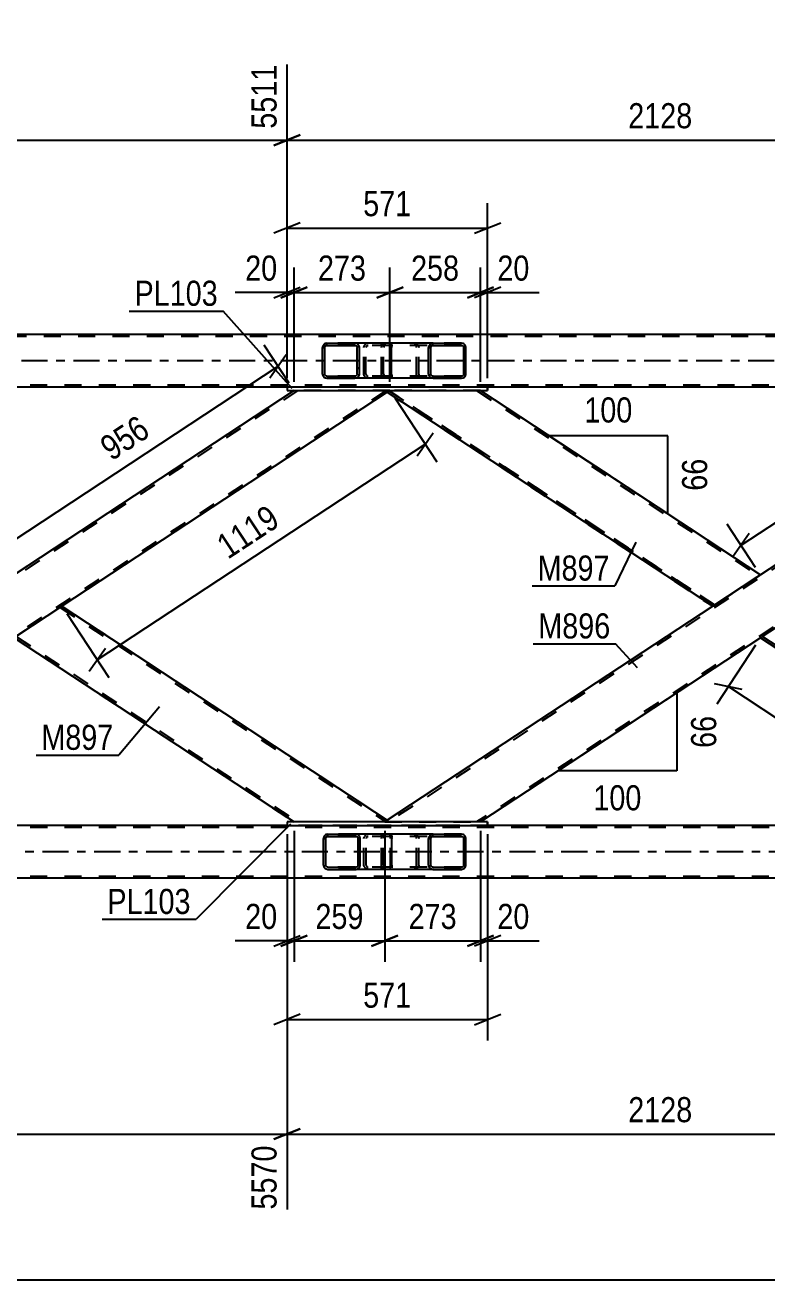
# Model space of a CAD drawing. Header units: millimetres. Extents: x -857 to 332, y -866 to -25.
# Drawn here: x -639 to -554.4, y -596 to -452.9 of the extents above; entities that cross this region are included whole.
import ezdxf

# ---------------------------------------------------------------- set-up
doc = ezdxf.new("R2010")
doc.units = ezdxf.units.MM
doc.linetypes.add('DXK_LINE_DOT2', pattern=[3.9198, 1.9599, -1.9599])
doc.linetypes.add('DXK_LINE_DOT3', pattern=[5.9187, 2.979, -0.9799, 0.9799, -0.9799])
doc.styles.add('Arial Narrow', font='ARIALN.TTF', dxfattribs={"height": 0.2})

# ---------------------------------------------------------------- blocks, each defined once
blk = doc.blocks.new('Part-570388934-8537 - 8534')
at = {"linetype": 'Continuous'}
h = blk.add_hatch(dxfattribs=at)
h.set_pattern_fill('', scale=0.7, style=0, pattern_type=0)
h.set_pattern_definition([(45, (-605.0416, -492.8504), (-1.57154, 1.57154), [])])
h.paths.add_polyline_path([(-605.08, -492.67), (-605.04, -492.85), (-604.93, -493.01), (-604.77, -493.11), (-604.58, -493.15), (-601.39, -493.15), (-601.19, -493.11), (-601.03, -493.01), (-600.92, -492.85), (-600.88, -492.67), (-600.88, -489.63), (-600.92, -489.44), (-601.03, -489.29), (-601.19, -489.18), (-601.39, -489.15), (-604.58, -489.15), (-604.77, -489.18), (-604.93, -489.29), (-605.04, -489.44), (-605.08, -489.63)])
h.paths.add_polyline_path([(-604.81, -489.53), (-604.75, -489.46), (-604.67, -489.4), (-604.58, -489.39), (-601.39, -489.39), (-601.29, -489.4), (-601.21, -489.46), (-601.15, -489.53), (-601.14, -489.63), (-601.14, -492.67), (-601.15, -492.76), (-601.21, -492.84), (-601.29, -492.89), (-601.39, -492.91), (-604.58, -492.91), (-604.67, -492.89), (-604.75, -492.84), (-604.81, -492.76), (-604.83, -492.67), (-604.83, -489.63)])
at = {"color": 2, "linetype": 'Continuous'}
for p, q in [((-604.58, -489.15), (-604.77, -489.18)), ((-604.75, -489.46), (-604.67, -489.4)), ((-604.67, -489.4), (-604.58, -489.39)), ((-604.58, -489.15), (-601.39, -489.15)), ((-604.58, -489.39), (-601.39, -489.39)), ((-597.48, -489.15), (-601.39, -489.15)), ((-601.19, -489.18), (-601.39, -489.15)), ((-601.39, -489.39), (-601.29, -489.4)), ((-601.29, -489.4), (-601.21, -489.46)), ((-597.48, -489.15), (-597.37, -489.18)), ((-597.37, -489.18), (-597.29, -489.29)), ((-597.29, -489.29), (-597.23, -489.44)), ((-605.04, -489.44), (-605.08, -489.63)), ((-605.08, -492.67), (-605.08, -489.63)), ((-604.83, -489.63), (-604.81, -489.53)), ((-604.83, -492.67), (-604.83, -489.63)), ((-604.81, -489.53), (-604.75, -489.46)), ((-601.21, -489.46), (-601.15, -489.53)), ((-601.15, -489.53), (-601.14, -489.63)), ((-601.14, -492.67), (-601.14, -489.63)), ((-600.88, -489.63), (-600.92, -489.44)), ((-600.88, -492.67), (-600.88, -489.63)), ((-597.23, -489.44), (-597.21, -489.63)), ((-597.21, -492.67), (-597.21, -489.63)), ((-605.08, -492.67), (-605.04, -492.85)), ((-604.81, -492.76), (-604.83, -492.67)), ((-604.75, -492.84), (-604.81, -492.76)), ((-604.77, -493.11), (-604.58, -493.15)), ((-604.67, -492.89), (-604.75, -492.84)), ((-604.58, -492.91), (-604.67, -492.89)), ((-604.58, -492.91), (-601.39, -492.91)), ((-604.58, -493.15), (-601.39, -493.15)), ((-601.29, -492.89), (-601.39, -492.91)), ((-601.39, -493.15), (-601.19, -493.11)), ((-597.48, -493.15), (-601.39, -493.15)), ((-601.21, -492.84), (-601.29, -492.89)), ((-601.15, -492.76), (-601.21, -492.84)), ((-601.14, -492.67), (-601.15, -492.76)), ((-600.92, -492.85), (-600.88, -492.67)), ((-597.37, -493.11), (-597.48, -493.15)), ((-597.29, -493.01), (-597.37, -493.11)), ((-597.23, -492.85), (-597.29, -493.01)), ((-597.21, -492.67), (-597.23, -492.85))]:
    blk.add_line(p, q, dxfattribs=at)
at = {"color": 7, "linetype": 'DXK_LINE_DOT2'}
for p, q in [((-601.39, -489.15), (-604.58, -489.15)), ((-597.48, -489.39), (-604.58, -489.39)), ((-600.08, -489.18), (-599.88, -489.15)), ((-600.04, -489.44), (-599.98, -489.4)), ((-599.98, -489.4), (-599.88, -489.39)), ((-598.37, -489.39), (-598.37, -489.15)), ((-597.43, -489.4), (-597.48, -489.39)), ((-597.38, -489.46), (-597.43, -489.4)), ((-600.39, -489.63), (-600.35, -489.44)), ((-600.39, -492.67), (-600.39, -489.63)), ((-600.12, -489.53), (-600.14, -489.63)), ((-600.14, -492.67), (-600.14, -489.63)), ((-600.06, -489.46), (-600.12, -489.53)), ((-600.06, -489.46), (-600.04, -489.44)), ((-597.35, -489.53), (-597.38, -489.46)), ((-597.34, -489.63), (-597.35, -489.53)), ((-597.34, -492.67), (-597.34, -489.63)), ((-597.48, -492.91), (-604.58, -492.91)), ((-601.39, -493.15), (-604.58, -493.15)), ((-600.35, -492.85), (-600.39, -492.67)), ((-600.14, -492.67), (-600.12, -492.76)), ((-600.12, -492.76), (-600.06, -492.84)), ((-599.88, -493.15), (-600.08, -493.11)), ((-600.06, -492.84), (-600.04, -492.85)), ((-600.04, -492.85), (-599.98, -492.89)), ((-599.98, -492.89), (-599.88, -492.91)), ((-598.37, -493.15), (-598.37, -492.91)), ((-597.48, -492.91), (-597.43, -492.89)), ((-597.43, -492.89), (-597.38, -492.84)), ((-597.38, -492.84), (-597.35, -492.76)), ((-597.35, -492.76), (-597.34, -492.67))]:
    blk.add_line(p, q, dxfattribs=at)
at = {"color": 2, "linetype": 'Continuous'}
for centre, start, end in [((-604.59, -489.64), 111.1513, 156.1048), ((-601.37, -489.64), 23.8952, 68.8487), ((-604.59, -492.65), 203.8952, 248.8487), ((-601.37, -492.65), 291.1513, 336.1048)]:
    blk.add_arc(centre, 0.492, start, end, dxfattribs=at)
at = {"color": 7, "linetype": 'DXK_LINE_DOT2'}
for centre, start, end in [((-599.9, -489.64), 111.1513, 156.1048), ((-599.9, -492.65), 203.8952, 248.8487)]:
    blk.add_arc(centre, 0.492, start, end, dxfattribs=at)
blk = doc.blocks.new('Part-570388934-8706 - 8534')
at = {"linetype": 'Continuous'}
h = blk.add_hatch(dxfattribs=at)
h.set_pattern_fill('', scale=0.7, style=0, pattern_type=0)
h.set_pattern_definition([(45, (-592.95, -548.8494), (-1.57154, 1.57154), [])])
h.paths.add_polyline_path([(-592.99, -548.67), (-592.95, -548.85), (-592.84, -549.01), (-592.67, -549.11), (-592.48, -549.15), (-589.24, -549.15), (-589.05, -549.11), (-588.88, -549.01), (-588.77, -548.85), (-588.73, -548.67), (-588.73, -545.63), (-588.77, -545.44), (-588.88, -545.29), (-589.05, -545.18), (-589.24, -545.15), (-592.48, -545.15), (-592.67, -545.18), (-592.84, -545.29), (-592.95, -545.44), (-592.99, -545.63)])
h.paths.add_polyline_path([(-592.71, -545.53), (-592.66, -545.46), (-592.58, -545.4), (-592.48, -545.39), (-589.24, -545.39), (-589.15, -545.4), (-589.06, -545.46), (-589.01, -545.53), (-588.99, -545.63), (-588.99, -548.67), (-589.01, -548.76), (-589.06, -548.84), (-589.15, -548.89), (-589.24, -548.91), (-592.48, -548.91), (-592.58, -548.89), (-592.66, -548.84), (-592.71, -548.76), (-592.73, -548.67), (-592.73, -545.63)])
at = {"color": 7, "linetype": 'DXK_LINE_DOT2'}
for p, q in [((-598.06, -545.18), (-597.86, -545.15)), ((-597.46, -545.15), (-597.86, -545.15)), ((-594.63, -545.15), (-594.43, -545.18)), ((-589.24, -545.15), (-592.48, -545.15)), ((-598.37, -545.63), (-598.34, -545.44)), ((-598.37, -548.67), (-598.37, -545.63)), ((-598.1, -545.53), (-598.12, -545.63)), ((-598.12, -548.67), (-598.12, -545.63)), ((-598.04, -545.46), (-598.1, -545.53)), ((-597.96, -545.4), (-598.04, -545.46)), ((-597.86, -545.39), (-597.96, -545.4)), ((-589.24, -545.39), (-597.86, -545.39)), ((-594.53, -545.4), (-594.63, -545.39)), ((-594.45, -545.46), (-594.53, -545.4)), ((-594.39, -545.53), (-594.45, -545.46)), ((-594.37, -545.63), (-594.39, -545.53)), ((-594.37, -548.67), (-594.37, -545.63)), ((-594.16, -545.44), (-594.12, -545.63)), ((-594.12, -548.67), (-594.12, -545.63)), ((-598.34, -548.85), (-598.37, -548.67)), ((-598.12, -548.67), (-598.1, -548.76)), ((-598.1, -548.76), (-598.04, -548.84)), ((-597.86, -549.15), (-598.06, -549.11)), ((-598.04, -548.84), (-597.96, -548.89)), ((-597.96, -548.89), (-597.86, -548.91)), ((-589.24, -548.91), (-597.86, -548.91)), ((-597.46, -549.15), (-597.86, -549.15)), ((-594.63, -548.91), (-594.53, -548.89)), ((-594.43, -549.11), (-594.63, -549.15)), ((-594.53, -548.89), (-594.45, -548.84)), ((-594.45, -548.84), (-594.39, -548.76)), ((-594.39, -548.76), (-594.37, -548.67)), ((-594.12, -548.67), (-594.16, -548.85)), ((-589.24, -549.15), (-592.48, -549.15))]:
    blk.add_line(p, q, dxfattribs=at)
at = {"color": 2, "linetype": 'Continuous'}
for p, q in [((-592.48, -545.15), (-597.46, -545.15)), ((-592.48, -545.15), (-592.67, -545.18)), ((-592.48, -545.15), (-589.24, -545.15)), ((-589.05, -545.18), (-589.24, -545.15)), ((-592.95, -545.44), (-592.99, -545.63)), ((-592.99, -548.67), (-592.99, -545.63)), ((-592.73, -545.63), (-592.71, -545.53)), ((-592.73, -548.67), (-592.73, -545.63)), ((-592.71, -545.53), (-592.66, -545.46)), ((-592.66, -545.46), (-592.58, -545.4)), ((-592.58, -545.4), (-592.48, -545.39)), ((-592.48, -545.39), (-589.24, -545.39)), ((-589.24, -545.39), (-589.15, -545.4)), ((-589.15, -545.4), (-589.06, -545.46)), ((-589.06, -545.46), (-589.01, -545.53)), ((-589.01, -545.53), (-588.99, -545.63)), ((-588.99, -548.67), (-588.99, -545.63)), ((-588.73, -545.63), (-588.77, -545.44)), ((-588.73, -548.67), (-588.73, -545.63)), ((-592.48, -549.15), (-597.46, -549.15)), ((-592.99, -548.67), (-592.95, -548.85)), ((-592.71, -548.76), (-592.73, -548.67)), ((-592.66, -548.84), (-592.71, -548.76)), ((-592.67, -549.11), (-592.48, -549.15)), ((-592.58, -548.89), (-592.66, -548.84)), ((-592.48, -548.91), (-592.58, -548.89)), ((-592.48, -548.91), (-589.24, -548.91)), ((-592.48, -549.15), (-589.24, -549.15)), ((-589.15, -548.89), (-589.24, -548.91)), ((-589.24, -549.15), (-589.05, -549.11)), ((-589.06, -548.84), (-589.15, -548.89)), ((-589.01, -548.76), (-589.06, -548.84)), ((-588.99, -548.67), (-589.01, -548.76)), ((-588.77, -548.85), (-588.73, -548.67))]:
    blk.add_line(p, q, dxfattribs=at)
at = {"color": 7, "linetype": 'DXK_LINE_DOT2'}
for centre, start, end in [((-597.88, -545.65), 110.7583, 155.68), ((-594.61, -545.65), 24.32, 69.2417), ((-597.88, -548.64), 204.32, 249.2417), ((-594.61, -548.64), 290.7583, 335.68)]:
    blk.add_arc(centre, 0.496, start, end, dxfattribs=at)
at = {"color": 2, "linetype": 'Continuous'}
for centre, start, end in [((-592.5, -545.65), 110.7583, 155.6801), ((-589.22, -545.65), 24.3199, 69.2417), ((-592.5, -548.64), 204.3199, 249.2417), ((-589.22, -548.64), 290.7583, 335.6801)]:
    blk.add_arc(centre, 0.496, start, end, dxfattribs=at)
blk = doc.blocks.new('Part-570388934-8589 - 8534')
at = {"color": 2, "linetype": 'Continuous'}
for p, q in [((-639.83, -522.45), (-634.81, -519.15)), ((-634.81, -519.15), (-634.81, -519.15)), ((-634.81, -519.15), (-597.7, -543.56)), ((-640.24, -522.72), (-640.27, -522.74)), ((-640.27, -522.74), (-640.27, -522.74)), ((-640.27, -522.74), (-608.33, -543.75)), ((-639.83, -522.45), (-640.24, -522.72)), ((-597.74, -543.58), (-597.99, -543.75)), ((-597.98, -543.75), (-597.94, -543.71)), ((-597.7, -543.56), (-597.74, -543.58)), ((-597.7, -543.56), (-597.7, -543.56))]:
    blk.add_line(p, q, dxfattribs=at)
at = {"color": 7, "linetype": 'DXK_LINE_DOT2'}
for p, q in [((-635.03, -519.29), (-635.03, -519.29)), ((-635.03, -519.29), (-597.92, -543.7)), ((-635.03, -519.29), (-597.92, -543.7)), ((-634.81, -519.15), (-634.81, -519.15)), ((-634.81, -519.15), (-597.7, -543.56)), ((-640.27, -522.74), (-608.33, -543.75)), ((-639.83, -522.45), (-640.14, -522.65)), ((-639.92, -522.51), (-640.05, -522.59)), ((-640.05, -522.59), (-640.04, -522.58)), ((-640.05, -522.59), (-640.05, -522.59)), ((-640.05, -522.59), (-607.9, -543.75)), ((-640.05, -522.59), (-607.9, -543.75)), ((-639.99, -522.55), (-639.83, -522.45)), ((-597.98, -543.75), (-608.33, -543.75)), ((-597.99, -543.75), (-597.97, -543.73)), ((-597.94, -543.71), (-597.98, -543.75)), ((-597.83, -543.64), (-597.97, -543.73)), ((-597.94, -543.71), (-597.92, -543.7)), ((-597.92, -543.7), (-597.94, -543.71)), ((-597.92, -543.7), (-597.92, -543.7)), ((-597.7, -543.56), (-597.7, -543.56))]:
    blk.add_line(p, q, dxfattribs=at)
blk = doc.blocks.new('Part-570388934-8699 - 8534')
at = {"color": 2, "linetype": 'Continuous'}
for p, q in [((-554.7, -522.45), (-549.68, -519.15)), ((-549.68, -519.15), (-549.68, -519.15)), ((-549.68, -519.15), (-514.39, -542.36)), ((-555.1, -522.72), (-555.14, -522.74)), ((-555.14, -522.74), (-555.14, -522.74)), ((-555.14, -522.74), (-523.2, -543.75)), ((-554.7, -522.45), (-555.1, -522.72)), ((-514.39, -542.36), (-514.39, -542.36)), ((-514.39, -542.36), (-514.39, -543.75))]:
    blk.add_line(p, q, dxfattribs=at)
at = {"color": 7, "linetype": 'DXK_LINE_DOT2'}
for p, q in [((-549.9, -519.29), (-549.9, -519.29)), ((-514.39, -542.64), (-549.9, -519.29)), ((-549.9, -519.29), (-514.39, -542.64)), ((-549.68, -519.15), (-549.68, -519.15)), ((-514.39, -542.36), (-549.68, -519.15)), ((-555.14, -522.74), (-523.2, -543.75)), ((-554.7, -522.45), (-555.01, -522.65)), ((-554.78, -522.51), (-554.92, -522.59)), ((-554.92, -522.59), (-554.9, -522.58)), ((-554.92, -522.59), (-522.76, -543.75)), ((-554.92, -522.59), (-554.92, -522.59)), ((-554.92, -522.59), (-522.76, -543.75)), ((-554.85, -522.55), (-554.7, -522.45)), ((-514.39, -543.75), (-514.39, -542.36)), ((-523.2, -543.75), (-514.39, -543.75)), ((-514.39, -542.71), (-514.39, -542.64)), ((-514.39, -542.64), (-514.39, -542.64))]:
    blk.add_line(p, q, dxfattribs=at)
blk = doc.blocks.new('Part-570388934-8652 - 8534')
at = {"linetype": 'Continuous'}
h = blk.add_hatch(dxfattribs=at)
h.set_pattern_fill('', scale=0.7, style=0, pattern_type=0)
h.set_pattern_definition([(45, (-604.9414, -548.8494), (-1.57154, 1.57154), [])])
h.paths.add_polyline_path([(-604.98, -548.67), (-604.94, -548.85), (-604.83, -549.01), (-604.67, -549.11), (-604.48, -549.15), (-601.29, -549.15), (-601.1, -549.11), (-600.94, -549.01), (-600.83, -548.85), (-600.79, -548.67), (-600.79, -545.63), (-600.83, -545.44), (-600.94, -545.29), (-601.1, -545.18), (-601.29, -545.15), (-604.48, -545.15), (-604.67, -545.18), (-604.83, -545.29), (-604.94, -545.44), (-604.98, -545.63)])
h.paths.add_polyline_path([(-604.71, -545.53), (-604.65, -545.46), (-604.57, -545.4), (-604.48, -545.39), (-601.29, -545.39), (-601.2, -545.4), (-601.11, -545.46), (-601.06, -545.53), (-601.04, -545.63), (-601.04, -548.67), (-601.06, -548.76), (-601.11, -548.84), (-601.2, -548.89), (-601.29, -548.91), (-604.48, -548.91), (-604.57, -548.89), (-604.65, -548.84), (-604.71, -548.76), (-604.73, -548.67), (-604.73, -545.63)])
at = {"color": 2, "linetype": 'Continuous'}
for p, q in [((-604.48, -545.15), (-604.67, -545.18)), ((-604.48, -545.15), (-601.29, -545.15)), ((-597.46, -545.15), (-601.29, -545.15)), ((-601.1, -545.18), (-601.29, -545.15)), ((-597.46, -545.15), (-597.36, -545.18)), ((-597.36, -545.18), (-597.27, -545.29)), ((-604.94, -545.44), (-604.98, -545.63)), ((-604.98, -548.67), (-604.98, -545.63)), ((-604.73, -545.63), (-604.71, -545.53)), ((-604.73, -548.67), (-604.73, -545.63)), ((-604.71, -545.53), (-604.65, -545.46)), ((-604.65, -545.46), (-604.57, -545.4)), ((-604.57, -545.4), (-604.48, -545.39)), ((-604.48, -545.39), (-601.29, -545.39)), ((-601.29, -545.39), (-601.2, -545.4)), ((-601.2, -545.4), (-601.11, -545.46)), ((-601.11, -545.46), (-601.06, -545.53)), ((-601.06, -545.53), (-601.04, -545.63)), ((-601.04, -548.67), (-601.04, -545.63)), ((-600.79, -545.63), (-600.83, -545.44)), ((-600.79, -548.67), (-600.79, -545.63)), ((-597.27, -545.29), (-597.21, -545.44)), ((-597.21, -545.44), (-597.19, -545.63)), ((-597.19, -548.67), (-597.19, -545.63)), ((-604.98, -548.67), (-604.94, -548.85)), ((-604.71, -548.76), (-604.73, -548.67)), ((-604.65, -548.84), (-604.71, -548.76)), ((-604.67, -549.11), (-604.48, -549.15)), ((-604.57, -548.89), (-604.65, -548.84)), ((-604.48, -548.91), (-604.57, -548.89)), ((-604.48, -548.91), (-601.29, -548.91)), ((-604.48, -549.15), (-601.29, -549.15)), ((-601.2, -548.89), (-601.29, -548.91)), ((-601.29, -549.15), (-601.1, -549.11)), ((-597.46, -549.15), (-601.29, -549.15)), ((-601.11, -548.84), (-601.2, -548.89)), ((-601.06, -548.76), (-601.11, -548.84)), ((-601.04, -548.67), (-601.06, -548.76)), ((-600.83, -548.85), (-600.79, -548.67)), ((-597.36, -549.11), (-597.46, -549.15)), ((-597.27, -549.01), (-597.36, -549.11)), ((-597.21, -548.85), (-597.27, -549.01)), ((-597.19, -548.67), (-597.21, -548.85))]:
    blk.add_line(p, q, dxfattribs=at)
at = {"color": 7, "linetype": 'DXK_LINE_DOT2'}
for p, q in [((-601.29, -545.15), (-604.48, -545.15)), ((-600.06, -545.18), (-599.87, -545.15)), ((-598.37, -545.39), (-598.37, -545.15)), ((-597.46, -545.39), (-604.48, -545.39)), ((-600.37, -545.63), (-600.33, -545.44)), ((-600.37, -548.67), (-600.37, -545.63)), ((-600.1, -545.53), (-600.12, -545.63)), ((-600.12, -548.67), (-600.12, -545.63)), ((-600.04, -545.46), (-600.1, -545.53)), ((-600.04, -545.46), (-600.02, -545.44)), ((-600.02, -545.44), (-599.96, -545.4)), ((-599.96, -545.4), (-599.87, -545.39)), ((-597.41, -545.4), (-597.46, -545.39)), ((-597.37, -545.46), (-597.41, -545.4)), ((-597.34, -545.53), (-597.37, -545.46)), ((-597.33, -545.63), (-597.34, -545.53)), ((-597.33, -548.67), (-597.33, -545.63)), ((-597.46, -548.91), (-604.48, -548.91)), ((-601.29, -549.15), (-604.48, -549.15)), ((-600.33, -548.85), (-600.37, -548.67)), ((-600.12, -548.67), (-600.1, -548.76)), ((-600.1, -548.76), (-600.04, -548.84)), ((-599.87, -549.15), (-600.06, -549.11)), ((-600.04, -548.84), (-600.02, -548.85)), ((-600.02, -548.85), (-599.96, -548.89)), ((-599.96, -548.89), (-599.87, -548.91)), ((-598.37, -549.15), (-598.37, -548.91)), ((-597.46, -548.91), (-597.41, -548.89)), ((-597.41, -548.89), (-597.37, -548.84)), ((-597.37, -548.84), (-597.34, -548.76)), ((-597.34, -548.76), (-597.33, -548.67))]:
    blk.add_line(p, q, dxfattribs=at)
at = {"color": 2, "linetype": 'Continuous'}
for centre, start, end in [((-604.49, -545.64), 111.1941, 156.1506), ((-601.28, -545.64), 23.8494, 68.8059), ((-604.49, -548.65), 203.8494, 248.8059), ((-601.28, -548.65), 291.1941, 336.1506)]:
    blk.add_arc(centre, 0.492, start, end, dxfattribs=at)
at = {"color": 7, "linetype": 'DXK_LINE_DOT2'}
for centre, start, end in [((-599.88, -545.64), 111.1941, 156.1506), ((-599.88, -548.65), 203.8494, 248.8059)]:
    blk.add_arc(centre, 0.492, start, end, dxfattribs=at)
blk = doc.blocks.new('Part-570388934-8662 - 8534')
at = {"color": 7, "linetype": 'DXK_LINE_DOT2'}
for p, q in [((-607.89, -494.55), (-680.26, -542.15)), ((-597.85, -494.55), (-672.64, -543.75)), ((-597.41, -494.55), (-608.33, -494.55)), ((-608.33, -494.55), (-608.33, -494.55)), ((-597.41, -494.55), (-597.7, -494.74)), ((-597.41, -494.55), (-597.41, -494.55)), ((-640.27, -515.56), (-645.73, -519.15)), ((-634.81, -519.15), (-640.27, -522.74)), ((-680.26, -541.86), (-680.26, -543.75)), ((-672.21, -543.75), (-680.26, -543.75)), ((-672.21, -543.75), (-672.21, -543.75))]:
    blk.add_line(p, q, dxfattribs=at)
at = {"color": 2, "linetype": 'Continuous'}
for p, q in [((-608.33, -494.55), (-640.27, -515.56)), ((-597.7, -494.74), (-634.81, -519.15)), ((-645.73, -519.15), (-680.26, -541.86)), ((-640.27, -522.74), (-672.21, -543.75)), ((-680.26, -541.86), (-680.26, -543.75))]:
    blk.add_line(p, q, dxfattribs=at)
blk = doc.blocks.new('Part-570388934-8684 - 8534')
at = {"color": 7, "linetype": 'DXK_LINE_DOT2'}
for p, q in [((-522.76, -494.55), (-597.56, -543.75)), ((-523.2, -494.55), (-514.39, -494.55)), ((-523.2, -494.55), (-523.2, -494.55)), ((-514.39, -494.55), (-514.39, -495.94)), ((-514.39, -495.65), (-587.51, -543.75)), ((-555.14, -515.56), (-560.59, -519.15)), ((-549.68, -519.15), (-555.14, -522.74)), ((-597.7, -543.56), (-597.99, -543.75)), ((-597.99, -543.75), (-597.99, -543.75)), ((-597.99, -543.75), (-587.07, -543.75))]:
    blk.add_line(p, q, dxfattribs=at)
at = {"color": 2, "linetype": 'Continuous'}
for p, q in [((-523.2, -494.55), (-555.14, -515.56)), ((-514.39, -494.55), (-514.39, -495.94)), ((-514.39, -495.94), (-549.68, -519.15)), ((-560.59, -519.15), (-597.7, -543.56)), ((-555.14, -522.74), (-587.07, -543.75))]:
    blk.add_line(p, q, dxfattribs=at)
blk = doc.blocks.new('Part-570388934-9181 - 8534')
at = {"linetype": 'Continuous'}
h = blk.add_hatch(dxfattribs=at)
h.set_pattern_fill('', scale=0.7, style=0, pattern_type=0)
h.set_pattern_definition([(45, (-592.9508, -492.8504), (-1.57154, 1.57154), [])])
h.paths.add_polyline_path([(-592.99, -492.67), (-592.95, -492.85), (-592.84, -493.01), (-592.67, -493.11), (-592.48, -493.15), (-589.24, -493.15), (-589.05, -493.11), (-588.88, -493.01), (-588.77, -492.85), (-588.73, -492.67), (-588.73, -489.63), (-588.77, -489.44), (-588.88, -489.29), (-589.05, -489.18), (-589.24, -489.15), (-592.48, -489.15), (-592.67, -489.18), (-592.84, -489.29), (-592.95, -489.44), (-592.99, -489.63)])
h.paths.add_polyline_path([(-592.71, -489.53), (-592.66, -489.46), (-592.58, -489.4), (-592.48, -489.39), (-589.24, -489.39), (-589.15, -489.4), (-589.06, -489.46), (-589.01, -489.53), (-588.99, -489.63), (-588.99, -492.67), (-589.01, -492.76), (-589.06, -492.84), (-589.15, -492.89), (-589.24, -492.91), (-592.48, -492.91), (-592.58, -492.89), (-592.66, -492.84), (-592.71, -492.76), (-592.73, -492.67), (-592.73, -489.63)])
at = {"color": 7, "linetype": 'DXK_LINE_DOT2'}
for p, q in [((-598.06, -489.18), (-597.86, -489.15)), ((-597.96, -489.4), (-598.04, -489.46)), ((-597.86, -489.39), (-597.96, -489.4)), ((-597.48, -489.15), (-597.86, -489.15)), ((-589.24, -489.39), (-597.86, -489.39)), ((-594.63, -489.15), (-594.43, -489.18)), ((-594.53, -489.4), (-594.63, -489.39)), ((-594.45, -489.46), (-594.53, -489.4)), ((-589.24, -489.15), (-592.48, -489.15)), ((-598.38, -489.63), (-598.34, -489.44)), ((-598.38, -492.67), (-598.38, -489.63)), ((-598.1, -489.53), (-598.12, -489.63)), ((-598.12, -492.67), (-598.12, -489.63)), ((-598.04, -489.46), (-598.1, -489.53)), ((-594.39, -489.53), (-594.45, -489.46)), ((-594.37, -489.63), (-594.39, -489.53)), ((-594.37, -492.67), (-594.37, -489.63)), ((-594.16, -489.44), (-594.12, -489.63)), ((-594.12, -492.67), (-594.12, -489.63)), ((-598.34, -492.85), (-598.38, -492.67)), ((-598.12, -492.67), (-598.1, -492.76)), ((-598.1, -492.76), (-598.04, -492.84)), ((-597.86, -493.15), (-598.06, -493.11)), ((-598.04, -492.84), (-597.96, -492.89)), ((-597.96, -492.89), (-597.86, -492.91)), ((-589.24, -492.91), (-597.86, -492.91)), ((-597.48, -493.15), (-597.86, -493.15)), ((-594.63, -492.91), (-594.53, -492.89)), ((-594.43, -493.11), (-594.63, -493.15)), ((-594.53, -492.89), (-594.45, -492.84)), ((-594.45, -492.84), (-594.39, -492.76)), ((-594.39, -492.76), (-594.37, -492.67)), ((-594.12, -492.67), (-594.16, -492.85)), ((-589.24, -493.15), (-592.48, -493.15))]:
    blk.add_line(p, q, dxfattribs=at)
at = {"color": 2, "linetype": 'Continuous'}
for p, q in [((-592.48, -489.15), (-597.48, -489.15)), ((-592.48, -489.15), (-592.67, -489.18)), ((-592.66, -489.46), (-592.58, -489.4)), ((-592.58, -489.4), (-592.48, -489.39)), ((-592.48, -489.15), (-589.24, -489.15)), ((-592.48, -489.39), (-589.24, -489.39)), ((-589.05, -489.18), (-589.24, -489.15)), ((-589.24, -489.39), (-589.15, -489.4)), ((-589.15, -489.4), (-589.06, -489.46)), ((-592.95, -489.44), (-592.99, -489.63)), ((-592.99, -492.67), (-592.99, -489.63)), ((-592.73, -489.63), (-592.71, -489.53)), ((-592.73, -492.67), (-592.73, -489.63)), ((-592.71, -489.53), (-592.66, -489.46)), ((-589.06, -489.46), (-589.01, -489.53)), ((-589.01, -489.53), (-588.99, -489.63)), ((-588.99, -492.67), (-588.99, -489.63)), ((-588.73, -489.63), (-588.77, -489.44)), ((-588.73, -492.67), (-588.73, -489.63)), ((-592.48, -493.15), (-597.48, -493.15)), ((-592.99, -492.67), (-592.95, -492.85)), ((-592.71, -492.76), (-592.73, -492.67)), ((-592.66, -492.84), (-592.71, -492.76)), ((-592.67, -493.11), (-592.48, -493.15)), ((-592.58, -492.89), (-592.66, -492.84)), ((-592.48, -492.91), (-592.58, -492.89)), ((-592.48, -492.91), (-589.24, -492.91)), ((-592.48, -493.15), (-589.24, -493.15)), ((-589.15, -492.89), (-589.24, -492.91)), ((-589.24, -493.15), (-589.05, -493.11)), ((-589.06, -492.84), (-589.15, -492.89)), ((-589.01, -492.76), (-589.06, -492.84)), ((-588.99, -492.67), (-589.01, -492.76)), ((-588.77, -492.85), (-588.73, -492.67))]:
    blk.add_line(p, q, dxfattribs=at)
at = {"color": 7, "linetype": 'DXK_LINE_DOT2'}
for centre, start, end in [((-597.88, -489.65), 110.7583, 155.68), ((-594.61, -489.65), 24.32, 69.2417), ((-597.88, -492.65), 204.32, 249.2417), ((-594.61, -492.65), 290.7583, 335.68)]:
    blk.add_arc(centre, 0.496, start, end, dxfattribs=at)
at = {"color": 2, "linetype": 'Continuous'}
for centre, start, end in [((-592.5, -489.65), 110.7583, 155.6801), ((-589.22, -489.65), 24.3199, 69.2417), ((-592.5, -492.65), 204.3199, 249.2417), ((-589.22, -492.65), 290.7583, 335.6801)]:
    blk.add_arc(centre, 0.496, start, end, dxfattribs=at)
blk = doc.blocks.new('Part-570388934-8946 - 8534')
at = {"color": 2, "linetype": 'Continuous'}
for p, q in [((-609.13, -494.15), (-609.13, -494.55)), ((-586.27, -494.15), (-609.13, -494.15)), ((-609.13, -494.55), (-586.27, -494.55)), ((-586.27, -494.15), (-586.27, -494.55)), ((-586.27, -494.15), (-586.27, -494.15)), ((-586.27, -494.55), (-586.27, -494.55))]:
    blk.add_line(p, q, dxfattribs=at)
at = {"color": 7, "linetype": 'DXK_LINE_DOT2'}
for p, q in [((-609.13, -494.15), (-609.13, -494.55)), ((-586.27, -494.55), (-586.27, -494.15)), ((-586.27, -494.15), (-586.27, -494.15)), ((-586.27, -494.55), (-586.27, -494.55))]:
    blk.add_line(p, q, dxfattribs=at)
blk = doc.blocks.new('Part-570388934-8975 - 8534')
at = {"color": 2, "linetype": 'Continuous'}
for p, q in [((-609.13, -543.75), (-609.13, -544.15)), ((-586.27, -543.75), (-609.13, -543.75)), ((-586.27, -543.75), (-586.27, -544.15)), ((-586.27, -543.75), (-586.27, -543.75)), ((-609.13, -544.15), (-586.27, -544.15)), ((-586.27, -544.15), (-586.27, -544.15))]:
    blk.add_line(p, q, dxfattribs=at)
at = {"color": 7, "linetype": 'DXK_LINE_DOT2'}
for p, q in [((-609.13, -543.75), (-609.13, -544.15)), ((-586.27, -544.15), (-586.27, -543.75)), ((-586.27, -543.75), (-586.27, -543.75)), ((-586.27, -544.15), (-586.27, -544.15))]:
    blk.add_line(p, q, dxfattribs=at)
blk = doc.blocks.new('Part-570388934-9082 - 8534')
at = {"color": 7, "linetype": 'DXK_LINE_DOT2'}
for p, q in [((-107.3, -544.39), (-787.4, -544.39)), ((-107.3, -544.15), (-779.4, -544.15)), ((-586.27, -544.15), (-609.13, -544.15)), ((-787.4, -549.91), (-107.3, -549.91))]:
    blk.add_line(p, q, dxfattribs=at)
at = {"color": 2, "linetype": 'Continuous'}
for p, q in [((-609.13, -544.15), (-671.41, -544.15)), ((-524, -544.15), (-586.27, -544.15)), ((-111.3, -550.15), (-787.4, -550.15))]:
    blk.add_line(p, q, dxfattribs=at)
at = {"color": 7, "linetype": 'DXK_LINE_DOT3'}
blk.add_line((-107.3, -547.15), (-787.4, -547.15), dxfattribs=at)
blk = doc.blocks.new('Part-570388934-9105 - 8534')
at = {"color": 7, "linetype": 'DXK_LINE_DOT2'}
for p, q in [((-109.68, -488.39), (-787.4, -488.39)), ((-109.68, -488.15), (-685.47, -488.15)), ((-787.4, -493.91), (-109.68, -493.91)), ((-109.68, -494.15), (-779.4, -494.15)), ((-586.27, -494.15), (-609.13, -494.15))]:
    blk.add_line(p, q, dxfattribs=at)
at = {"color": 2, "linetype": 'Continuous'}
for p, q in [((-515.2, -488.15), (-679.47, -488.15)), ((-609.13, -494.15), (-671.41, -494.15)), ((-524, -494.15), (-586.27, -494.15))]:
    blk.add_line(p, q, dxfattribs=at)
at = {"color": 7, "linetype": 'DXK_LINE_DOT3'}
blk.add_line((-109.68, -491.15), (-787.4, -491.15), dxfattribs=at)
blk = doc.blocks.new('Part-570388934-9113 - 8534')
at = {"color": 2, "linetype": 'Continuous'}
for p, q in [((-597.7, -494.74), (-597.67, -494.72)), ((-560.59, -519.15), (-597.7, -494.74)), ((-597.7, -494.74), (-597.7, -494.74)), ((-597.67, -494.72), (-597.41, -494.55)), ((-597.47, -494.58), (-597.43, -494.55)), ((-587.07, -494.55), (-555.14, -515.56)), ((-555.57, -515.84), (-560.59, -519.15)), ((-555.17, -515.58), (-555.57, -515.84)), ((-555.17, -515.58), (-555.14, -515.56)), ((-555.14, -515.56), (-555.14, -515.56)), ((-560.59, -519.15), (-560.59, -519.15))]:
    blk.add_line(p, q, dxfattribs=at)
at = {"color": 7, "linetype": 'DXK_LINE_DOT2'}
for p, q in [((-597.67, -494.72), (-597.7, -494.74)), ((-597.7, -494.74), (-560.59, -519.15)), ((-597.43, -494.56), (-597.67, -494.72)), ((-560.38, -519), (-597.48, -494.59)), ((-597.48, -494.59), (-597.48, -494.59)), ((-597.48, -494.59), (-560.38, -519)), ((-597.47, -494.58), (-597.43, -494.55)), ((-587.07, -494.55), (-597.43, -494.55)), ((-597.41, -494.55), (-597.43, -494.56)), ((-587.51, -494.55), (-555.35, -515.7)), ((-587.51, -494.55), (-555.35, -515.7)), ((-587.07, -494.55), (-555.14, -515.56)), ((-555.57, -515.84), (-555.26, -515.64)), ((-555.35, -515.7), (-555.57, -515.84)), ((-555.35, -515.7), (-555.35, -515.7)), ((-555.14, -515.56), (-555.14, -515.56)), ((-560.38, -519), (-560.36, -518.99)), ((-560.38, -519), (-560.38, -519)), ((-560.36, -518.99), (-560.16, -518.86))]:
    blk.add_line(p, q, dxfattribs=at)
blk = doc.blocks.new('StraightDimension-570388934-9683 - 8534')
at = {"color": 7, "linetype": 'Continuous'}
for p, q in [((-608.88, -493.71), (-611.73, -489.38)), ((-611.09, -493.08), (-609.24, -490.43)), ((-642.1, -512.77), (-610.16, -491.76)), ((-640.82, -514.72), (-643.67, -510.39)), ((-641.18, -511.44), (-643.03, -514.09))]:
    blk.add_line(p, q, dxfattribs=at)
at = {"color": 0}
blk.add_wipeout([(-623.75, -499.8), (-626.06, -496.29), (-631.65, -499.96), (-629.34, -503.47)], dxfattribs=at)
at = {"color": 3, "style": 'Arial Narrow'}
blk.add_text('956', height=2.863, rotation=33.3347, dxfattribs=at).set_placement((-629.17, -502.64))
blk = doc.blocks.new('StraightDimension-570388934-10656 - 8534')
at = {"color": 7, "linetype": 'Continuous'}
blk.add_line((-802.65, -595.97), (-106.5, -595.97), dxfattribs=at)
blk = doc.blocks.new('StraightDimension-570388934-9475 - 8534')
at = {"color": 7, "linetype": 'Continuous'}
for p, q in [((-609.13, -493.15), (-609.13, -480.51)), ((-608.33, -493.55), (-608.33, -480.51)), ((-609.13, -483.36), (-615.04, -483.36)), ((-609.13, -483.36), (-615.04, -483.36)), ((-610.63, -483.96), (-607.63, -482.76)), ((-606.83, -482.76), (-609.83, -483.96)), ((-609.13, -483.36), (-608.33, -483.36))]:
    blk.add_line(p, q, dxfattribs=at)
at = {"color": 0}
blk.add_wipeout([(-609.66, -482.61), (-609.66, -478.41), (-614.51, -478.41), (-614.51, -482.61)], dxfattribs=at)
at = {"color": 3, "style": 'Arial Narrow'}
blk.add_text('20', height=2.863, dxfattribs=at).set_placement((-613.91, -482.01))
blk = doc.blocks.new('StraightDimension-570388934-9981 - 8534')
at = {"color": 7, "linetype": 'Continuous'}
for p, q in [((-609.13, -493.15), (-609.13, -457.36)), ((-524, -493.15), (-524, -457.36)), ((-607.63, -465.38), (-610.63, -466.58)), ((-609.13, -465.98), (-524, -465.98)), ((-525.5, -466.58), (-522.5, -465.38))]:
    blk.add_line(p, q, dxfattribs=at)
at = {"color": 0}
blk.add_wipeout([(-562.31, -465.23), (-562.31, -461.03), (-570.82, -461.03), (-570.82, -465.23)], dxfattribs=at)
at = {"color": 3, "style": 'Arial Narrow'}
blk.add_text('2128', height=2.863, dxfattribs=at).set_placement((-570.22, -464.63))
at = {"color": 0, "linetype": 'Continuous'}
blk.add_wipeout([(-524.6, -456.76), (-528.8, -456.76), (-528.8, -465.28), (-524.6, -465.28)], dxfattribs=at)
at = {"color": 3, "linetype": 'Continuous', "style": 'Arial Narrow'}
blk.add_text('7640', height=2.863, rotation=90.0002, dxfattribs=at).set_placement((-525.2, -464.68))
blk = doc.blocks.new('StraightDimension-570388934-10531 - 8534')
at = {"color": 7, "linetype": 'Continuous'}
for p, q in [((-555.69, -523.57), (-560.12, -530.31)), ((-557.21, -528.63), (-560.38, -527.98)), ((-558.8, -528.3), (-526.86, -549.31)), ((-523.75, -544.58), (-528.18, -551.32)), ((-528.44, -548.99), (-525.28, -549.63))]:
    blk.add_line(p, q, dxfattribs=at)
at = {"color": 0}
blk.add_wipeout([(-539.62, -540.02), (-537.31, -536.51), (-542.9, -532.83), (-545.21, -536.34)], dxfattribs=at)
at = {"color": 3, "style": 'Arial Narrow'}
blk.add_text('956', height=2.863, rotation=-33.3347, dxfattribs=at).set_placement((-544.38, -536.17))
blk = doc.blocks.new('StraightDimension-570388934-9991 - 8534')
at = {"color": 7, "linetype": 'Continuous'}
for p, q in [((-684.67, -486.75), (-684.67, -452.86)), ((-609.13, -493.15), (-609.13, -457.36)), ((-683.17, -465.38), (-686.17, -466.58)), ((-684.67, -465.98), (-609.13, -465.98)), ((-610.63, -466.58), (-607.63, -465.38))]:
    blk.add_line(p, q, dxfattribs=at)
at = {"color": 0}
blk.add_wipeout([(-642.65, -465.23), (-642.65, -461.03), (-651.16, -461.03), (-651.16, -465.23)], dxfattribs=at)
at = {"color": 3, "style": 'Arial Narrow'}
blk.add_text('1889', height=2.863, dxfattribs=at).set_placement((-650.56, -464.63))
at = {"color": 0, "linetype": 'Continuous'}
blk.add_wipeout([(-609.73, -456.76), (-613.93, -456.76), (-613.93, -465.28), (-609.73, -465.28)], dxfattribs=at)
at = {"color": 3, "linetype": 'Continuous', "style": 'Arial Narrow'}
blk.add_text('5511', height=2.863, rotation=90.0002, dxfattribs=at).set_placement((-610.33, -464.68))
blk = doc.blocks.new('AngleDimension-570388934-9399 - 8534')
at = {"color": 7, "linetype": 'Continuous'}
for p, q in [((-564.69, -529.02), (-578.22, -537.92)), ((-564.69, -529.02), (-564.69, -537.92)), ((-571.06, -533.21), (-578.22, -537.92)), ((-564.69, -537.92), (-578.22, -537.92))]:
    blk.add_line(p, q, dxfattribs=at)
at = {"color": 0}
for points in [[(-559.59, -531.04), (-563.79, -531.04), (-563.79, -535.9), (-559.59, -535.9)], [(-568.11, -543.02), (-568.11, -538.82), (-574.8, -538.82), (-574.8, -543.02)]]:
    blk.add_wipeout(points, dxfattribs=at)
at = {"color": 3, "style": 'Arial Narrow'}
blk.add_text('66', height=2.863, rotation=90.0002, dxfattribs=at).set_placement((-560.19, -535.3))
blk.add_text('100', height=2.863, dxfattribs=at).set_placement((-574.2, -542.42))
blk = doc.blocks.new('StraightDimension-570388934-9467 - 8534')
at = {"color": 7, "linetype": 'Continuous'}
for p, q in [((-608.33, -493.55), (-608.33, -480.51)), ((-597.41, -493.55), (-597.41, -480.51)), ((-609.83, -483.96), (-606.83, -482.76)), ((-608.33, -483.36), (-597.41, -483.36)), ((-595.91, -482.76), (-598.91, -483.96))]:
    blk.add_line(p, q, dxfattribs=at)
at = {"color": 0}
blk.add_wipeout([(-599.53, -482.61), (-599.53, -478.41), (-606.21, -478.41), (-606.21, -482.61)], dxfattribs=at)
at = {"color": 3, "style": 'Arial Narrow'}
blk.add_text('273', height=2.863, dxfattribs=at).set_placement((-605.61, -482.01))
blk = doc.blocks.new('StraightDimension-570388934-9483 - 8534')
at = {"color": 7, "linetype": 'Continuous'}
for p, q in [((-587.07, -493.55), (-587.07, -480.51)), ((-586.27, -493.15), (-586.27, -480.51)), ((-588.57, -483.96), (-585.57, -482.76)), ((-584.77, -482.76), (-587.77, -483.96)), ((-587.07, -483.36), (-586.27, -483.36)), ((-586.27, -483.36), (-580.37, -483.36)), ((-586.27, -483.36), (-580.37, -483.36))]:
    blk.add_line(p, q, dxfattribs=at)
at = {"color": 0}
blk.add_wipeout([(-580.89, -482.61), (-580.89, -478.41), (-585.75, -478.41), (-585.75, -482.61)], dxfattribs=at)
at = {"color": 3, "style": 'Arial Narrow'}
blk.add_text('20', height=2.863, dxfattribs=at).set_placement((-585.15, -482.01))
blk = doc.blocks.new('StraightDimension-570388934-9491 - 8534')
at = {"color": 7, "linetype": 'Continuous'}
for p, q in [((-597.41, -493.55), (-597.41, -480.51)), ((-587.07, -493.55), (-587.07, -480.51)), ((-598.91, -483.96), (-595.91, -482.76)), ((-597.41, -483.36), (-587.07, -483.36)), ((-585.57, -482.76), (-588.57, -483.96))]:
    blk.add_line(p, q, dxfattribs=at)
at = {"color": 0}
blk.add_wipeout([(-588.9, -482.61), (-588.9, -478.41), (-595.59, -478.41), (-595.59, -482.61)], dxfattribs=at)
at = {"color": 3, "style": 'Arial Narrow'}
blk.add_text('258', height=2.863, dxfattribs=at).set_placement((-594.99, -482.01))
blk = doc.blocks.new('StraightDimension-570388934-9514 - 8534')
at = {"color": 7, "linetype": 'Continuous'}
for p, q in [((-608.33, -544.75), (-608.33, -559.7)), ((-597.99, -544.75), (-597.99, -559.7)), ((-609.83, -557.9), (-606.83, -556.7)), ((-608.33, -557.3), (-597.99, -557.3)), ((-596.49, -556.7), (-599.49, -557.9))]:
    blk.add_line(p, q, dxfattribs=at)
at = {"color": 0}
blk.add_wipeout([(-599.82, -556.55), (-599.82, -552.35), (-606.5, -552.35), (-606.5, -556.55)], dxfattribs=at)
at = {"color": 3, "style": 'Arial Narrow'}
blk.add_text('259', height=2.863, dxfattribs=at).set_placement((-605.9, -555.95))
blk = doc.blocks.new('StraightDimension-570388934-9522 - 8534')
at = {"color": 7, "linetype": 'Continuous'}
for p, q in [((-597.99, -544.75), (-597.99, -559.7)), ((-587.07, -544.75), (-587.07, -559.7)), ((-599.49, -557.9), (-596.49, -556.7)), ((-597.99, -557.3), (-587.07, -557.3)), ((-585.57, -556.7), (-588.57, -557.9))]:
    blk.add_line(p, q, dxfattribs=at)
at = {"color": 0}
blk.add_wipeout([(-589.19, -556.55), (-589.19, -552.35), (-595.87, -552.35), (-595.87, -556.55)], dxfattribs=at)
at = {"color": 3, "style": 'Arial Narrow'}
blk.add_text('273', height=2.863, dxfattribs=at).set_placement((-595.27, -555.95))
blk = doc.blocks.new('StraightDimension-570388934-9530 - 8534')
at = {"color": 7, "linetype": 'Continuous'}
for p, q in [((-587.07, -544.75), (-587.07, -559.7)), ((-586.27, -545.15), (-586.27, -559.7)), ((-588.57, -557.9), (-585.57, -556.7)), ((-584.77, -556.7), (-587.77, -557.9)), ((-587.07, -557.3), (-586.27, -557.3)), ((-586.27, -557.3), (-580.37, -557.3)), ((-586.27, -557.3), (-580.37, -557.3))]:
    blk.add_line(p, q, dxfattribs=at)
at = {"color": 0}
blk.add_wipeout([(-580.89, -556.55), (-580.89, -552.35), (-585.75, -552.35), (-585.75, -556.55)], dxfattribs=at)
at = {"color": 3, "style": 'Arial Narrow'}
blk.add_text('20', height=2.863, dxfattribs=at).set_placement((-585.15, -555.95))
blk = doc.blocks.new('StraightDimension-570388934-9538 - 8534')
at = {"color": 7, "linetype": 'Continuous'}
for p, q in [((-609.13, -545.15), (-609.13, -559.7)), ((-608.33, -544.75), (-608.33, -559.7)), ((-609.13, -557.3), (-615.04, -557.3)), ((-609.13, -557.3), (-615.04, -557.3)), ((-610.63, -557.9), (-607.63, -556.7)), ((-606.83, -556.7), (-609.83, -557.9)), ((-609.13, -557.3), (-608.33, -557.3))]:
    blk.add_line(p, q, dxfattribs=at)
at = {"color": 0}
blk.add_wipeout([(-609.66, -556.55), (-609.66, -552.35), (-614.51, -552.35), (-614.51, -556.55)], dxfattribs=at)
at = {"color": 3, "style": 'Arial Narrow'}
blk.add_text('20', height=2.863, dxfattribs=at).set_placement((-613.91, -555.95))
blk = doc.blocks.new('StraightDimension-570388934-9632 - 8534')
at = {"color": 7, "linetype": 'Continuous'}
for p, q in [((-596.86, -495.38), (-592.06, -502.68)), ((-594.31, -502), (-592.46, -499.35)), ((-630.78, -525.27), (-593.38, -500.67)), ((-634.26, -519.98), (-629.46, -527.28)), ((-629.86, -523.95), (-631.7, -526.6))]:
    blk.add_line(p, q, dxfattribs=at)
at = {"color": 0}
blk.add_wipeout([(-608.94, -510.01), (-611.25, -506.5), (-618.36, -511.18), (-616.05, -514.69)], dxfattribs=at)
at = {"color": 3, "style": 'Arial Narrow'}
blk.add_text('1119', height=2.863, rotation=33.3347, dxfattribs=at).set_placement((-615.88, -513.85))
blk = doc.blocks.new('StraightDimension-570388934-10541 - 8534')
at = {"color": 7, "linetype": 'Continuous'}
for p, q in [((-523.75, -493.71), (-526.98, -488.79)), ((-526.34, -492.49), (-524.5, -489.84)), ((-557.36, -512.18), (-525.42, -491.17)), ((-555.69, -514.72), (-558.92, -509.8)), ((-556.43, -510.85), (-558.28, -513.5))]:
    blk.add_line(p, q, dxfattribs=at)
at = {"color": 0}
blk.add_wipeout([(-539.01, -499.21), (-541.32, -495.7), (-546.9, -499.37), (-544.59, -502.88)], dxfattribs=at)
at = {"color": 3, "style": 'Arial Narrow'}
blk.add_text('956', height=2.863, rotation=33.3347, dxfattribs=at).set_placement((-544.42, -502.05))
blk = doc.blocks.new('StraightDimension-570388934-10436 - 8534')
at = {"color": 7, "linetype": 'Continuous'}
for p, q in [((-694.27, -545.15), (-694.27, -587.95)), ((-609.13, -545.15), (-609.13, -587.95)), ((-692.77, -578.74), (-695.77, -579.94)), ((-694.27, -579.34), (-609.13, -579.34)), ((-610.63, -579.94), (-607.63, -578.74))]:
    blk.add_line(p, q, dxfattribs=at)
at = {"color": 0}
blk.add_wipeout([(-647.44, -578.59), (-647.44, -574.39), (-655.96, -574.39), (-655.96, -578.59)], dxfattribs=at)
at = {"color": 3, "style": 'Arial Narrow'}
blk.add_text('2128', height=2.863, dxfattribs=at).set_placement((-655.36, -577.99))
at = {"color": 0, "linetype": 'Continuous'}
blk.add_wipeout([(-609.73, -580.04), (-613.93, -580.04), (-613.93, -588.55), (-609.73, -588.55)], dxfattribs=at)
at = {"color": 3, "linetype": 'Continuous', "style": 'Arial Narrow'}
blk.add_text('5570', height=2.863, rotation=90.0002, dxfattribs=at).set_placement((-610.33, -587.95))
blk = doc.blocks.new('StraightDimension-570388934-10444 - 8534')
at = {"color": 7, "linetype": 'Continuous'}
for p, q in [((-609.13, -545.15), (-609.13, -587.95)), ((-524, -545.15), (-524, -587.95)), ((-607.63, -578.74), (-610.63, -579.94)), ((-609.13, -579.34), (-524, -579.34)), ((-525.5, -579.94), (-522.5, -578.74))]:
    blk.add_line(p, q, dxfattribs=at)
at = {"color": 0}
blk.add_wipeout([(-562.31, -578.59), (-562.31, -574.39), (-570.82, -574.39), (-570.82, -578.59)], dxfattribs=at)
at = {"color": 3, "style": 'Arial Narrow'}
blk.add_text('2128', height=2.863, dxfattribs=at).set_placement((-570.22, -577.99))
at = {"color": 0, "linetype": 'Continuous'}
blk.add_wipeout([(-524.6, -580.04), (-528.8, -580.04), (-528.8, -588.55), (-524.6, -588.55)], dxfattribs=at)
at = {"color": 3, "linetype": 'Continuous', "style": 'Arial Narrow'}
blk.add_text('7699', height=2.863, rotation=90.0002, dxfattribs=at).set_placement((-525.2, -587.95))
blk = doc.blocks.new('StraightDimension-570388934-10209 - 8534')
at = {"color": 7, "linetype": 'Continuous'}
for p, q in [((-609.13, -493.15), (-609.13, -473.16)), ((-586.27, -493.15), (-586.27, -473.16)), ((-607.63, -475.41), (-610.63, -476.61)), ((-609.13, -476.01), (-586.27, -476.01)), ((-587.77, -476.61), (-584.77, -475.41))]:
    blk.add_line(p, q, dxfattribs=at)
at = {"color": 0}
blk.add_wipeout([(-594.36, -475.26), (-594.36, -471.06), (-601.05, -471.06), (-601.05, -475.26)], dxfattribs=at)
at = {"color": 3, "style": 'Arial Narrow'}
blk.add_text('571', height=2.863, dxfattribs=at).set_placement((-600.45, -474.66))
blk = doc.blocks.new('StraightDimension-570388934-10250 - 8534')
at = {"color": 7, "linetype": 'Continuous'}
for p, q in [((-609.13, -545.15), (-609.13, -568.68)), ((-586.27, -545.15), (-586.27, -568.68)), ((-607.63, -565.68), (-610.63, -566.88)), ((-609.13, -566.28), (-586.27, -566.28)), ((-587.77, -566.88), (-584.77, -565.68))]:
    blk.add_line(p, q, dxfattribs=at)
at = {"color": 0}
blk.add_wipeout([(-594.36, -565.53), (-594.36, -561.33), (-601.05, -561.33), (-601.05, -565.53)], dxfattribs=at)
at = {"color": 3, "style": 'Arial Narrow'}
blk.add_text('571', height=2.863, dxfattribs=at).set_placement((-600.45, -564.93))
blk = doc.blocks.new('AngleDimension-570388934-23730 - 8534')
at = {"color": 7, "linetype": 'Continuous'}
for p, q in [((-580.48, -498.88), (-579.26, -499.69)), ((-565.72, -499.69), (-579.26, -499.69)), ((-565.72, -508.59), (-579.26, -499.69)), ((-565.72, -508.59), (-565.72, -499.69))]:
    blk.add_line(p, q, dxfattribs=at)
at = {"color": 0}
for points in [[(-569.15, -498.79), (-569.15, -494.59), (-575.83, -494.59), (-575.83, -498.79)], [(-560.62, -501.71), (-564.82, -501.71), (-564.82, -506.57), (-560.62, -506.57)]]:
    blk.add_wipeout(points, dxfattribs=at)
at = {"color": 3, "style": 'Arial Narrow'}
blk.add_text('100', height=2.863, dxfattribs=at).set_placement((-575.23, -498.19))
blk.add_text('66', height=2.863, rotation=90.0002, dxfattribs=at).set_placement((-561.22, -505.97))
blk = doc.blocks.new('Mark-570388934-8585 - 8534')
at = {"color": 0}
blk.add_wipeout([(-628.93, -535.52), (-628.93, -532.52), (-637.16, -532.52), (-637.16, -535.52)], dxfattribs=at)
blk.add_wipeout([(-628.93, -535.52), (-628.93, -532.52), (-637.16, -532.52), (-637.16, -535.52)], dxfattribs=at)
at = {"color": 30, "linetype": 'Continuous'}
for p in [(-623.68, -530.61), (-637.76, -536.12)]:
    blk.add_line(p, (-628.33, -536.12), dxfattribs=at)
at = {"color": 3, "style": 'Arial Narrow'}
blk.add_text('M897', height=2.863, dxfattribs=at).set_placement((-637.16, -535.52))
blk = doc.blocks.new('Mark-570388934-8680 - 8534')
at = {"color": 0}
blk.add_wipeout([(-572.26, -522.82), (-572.26, -519.82), (-580.48, -519.82), (-580.48, -522.82)], dxfattribs=at)
blk.add_wipeout([(-572.26, -522.82), (-572.26, -519.82), (-580.48, -519.82), (-580.48, -522.82)], dxfattribs=at)
at = {"color": 30, "linetype": 'Continuous'}
for p in [(-581.08, -523.42), (-569.15, -526.15)]:
    blk.add_line(p, (-571.66, -523.42), dxfattribs=at)
at = {"color": 3, "style": 'Arial Narrow'}
blk.add_text('M896', height=2.863, dxfattribs=at).set_placement((-580.48, -522.82))
blk = doc.blocks.new('Mark-570388934-8942 - 8534')
at = {"color": 0}
blk.add_wipeout([(-617.03, -484.88), (-617.03, -481.88), (-626.53, -481.88), (-626.53, -484.88)], dxfattribs=at)
blk.add_wipeout([(-617.03, -484.88), (-617.03, -481.88), (-626.53, -481.88), (-626.53, -484.88)], dxfattribs=at)
at = {"color": 30, "linetype": 'Continuous'}
for p in [(-627.13, -485.48), (-608.56, -494.3)]:
    blk.add_line(p, (-616.43, -485.48), dxfattribs=at)
at = {"color": 3, "style": 'Arial Narrow'}
blk.add_text('PL103', height=2.863, dxfattribs=at).set_placement((-626.53, -484.88))
blk = doc.blocks.new('Mark-570388934-8971 - 8534')
at = {"color": 0}
blk.add_wipeout([(-620.12, -554.24), (-620.12, -551.24), (-629.63, -551.24), (-629.63, -554.24)], dxfattribs=at)
blk.add_wipeout([(-620.12, -554.24), (-620.12, -551.24), (-629.63, -551.24), (-629.63, -554.24)], dxfattribs=at)
at = {"color": 30, "linetype": 'Continuous'}
for p in [(-608.73, -544), (-630.23, -554.84)]:
    blk.add_line(p, (-619.52, -554.84), dxfattribs=at)
at = {"color": 3, "style": 'Arial Narrow'}
blk.add_text('PL103', height=2.863, dxfattribs=at).set_placement((-629.63, -554.24))
blk = doc.blocks.new('Mark-570388934-9109 - 8534')
at = {"color": 0}
blk.add_wipeout([(-572.34, -516.22), (-572.34, -513.22), (-580.56, -513.22), (-580.56, -516.22)], dxfattribs=at)
blk.add_wipeout([(-572.34, -516.22), (-572.34, -513.22), (-580.56, -513.22), (-580.56, -516.22)], dxfattribs=at)
at = {"color": 30, "linetype": 'Continuous'}
for p in [(-569.37, -511.85), (-581.16, -516.82)]:
    blk.add_line(p, (-571.74, -516.82), dxfattribs=at)
at = {"color": 3, "style": 'Arial Narrow'}
blk.add_text('M897', height=2.863, dxfattribs=at).set_placement((-580.56, -516.22))

msp = doc.modelspace()

# ---------------------------------------------------------------- block references
for name in ['Part-570388934-9105 - 8534', 'Part-570388934-8537 - 8534', 'Part-570388934-9181 - 8534', 'Part-570388934-8662 - 8534', 'Part-570388934-8946 - 8534', 'Part-570388934-8684 - 8534', 'Part-570388934-9113 - 8534', 'Part-570388934-8589 - 8534', 'Part-570388934-8699 - 8534', 'Part-570388934-8975 - 8534', 'Part-570388934-9082 - 8534', 'Part-570388934-8652 - 8534', 'Part-570388934-8706 - 8534', 'StraightDimension-570388934-10656 - 8534']:
    msp.add_blockref(name, (0, 0))

# ---------------------------------------------------------------- next in the draw order: block references
for name in ['StraightDimension-570388934-9683 - 8534', 'AngleDimension-570388934-23730 - 8534', 'Mark-570388934-9109 - 8534', 'Mark-570388934-8680 - 8534', 'StraightDimension-570388934-10531 - 8534', 'Mark-570388934-8585 - 8534', 'StraightDimension-570388934-9514 - 8534']:
    msp.add_blockref(name, (0, 0))

# ---------------------------------------------------------------- next in the draw order: block references
for name in ['StraightDimension-570388934-9475 - 8534', 'StraightDimension-570388934-9632 - 8534', 'AngleDimension-570388934-9399 - 8534', 'StraightDimension-570388934-9538 - 8534', 'StraightDimension-570388934-9522 - 8534']:
    msp.add_blockref(name, (0, 0))

# ---------------------------------------------------------------- next in the draw order: block references
for name in ['StraightDimension-570388934-9981 - 8534', 'StraightDimension-570388934-10436 - 8534', 'StraightDimension-570388934-9530 - 8534']:
    msp.add_blockref(name, (0, 0))

# ---------------------------------------------------------------- next in the draw order: block references
for name in ['StraightDimension-570388934-9991 - 8534', 'StraightDimension-570388934-9483 - 8534', 'StraightDimension-570388934-10541 - 8534', 'StraightDimension-570388934-10444 - 8534']:
    msp.add_blockref(name, (0, 0))

# ---------------------------------------------------------------- next in the draw order: block references
for name in ['StraightDimension-570388934-9467 - 8534', 'StraightDimension-570388934-10250 - 8534']:
    msp.add_blockref(name, (0, 0))

# ---------------------------------------------------------------- next in the draw order: block references
for name in ['StraightDimension-570388934-9491 - 8534', 'Mark-570388934-8971 - 8534']:
    msp.add_blockref(name, (0, 0))

# ---------------------------------------------------------------- next in the draw order: block references
msp.add_blockref('StraightDimension-570388934-10209 - 8534', (0, 0))

# ---------------------------------------------------------------- next in the draw order: block references
msp.add_blockref('Mark-570388934-8942 - 8534', (0, 0))

doc.saveas('drawing.dxf')
